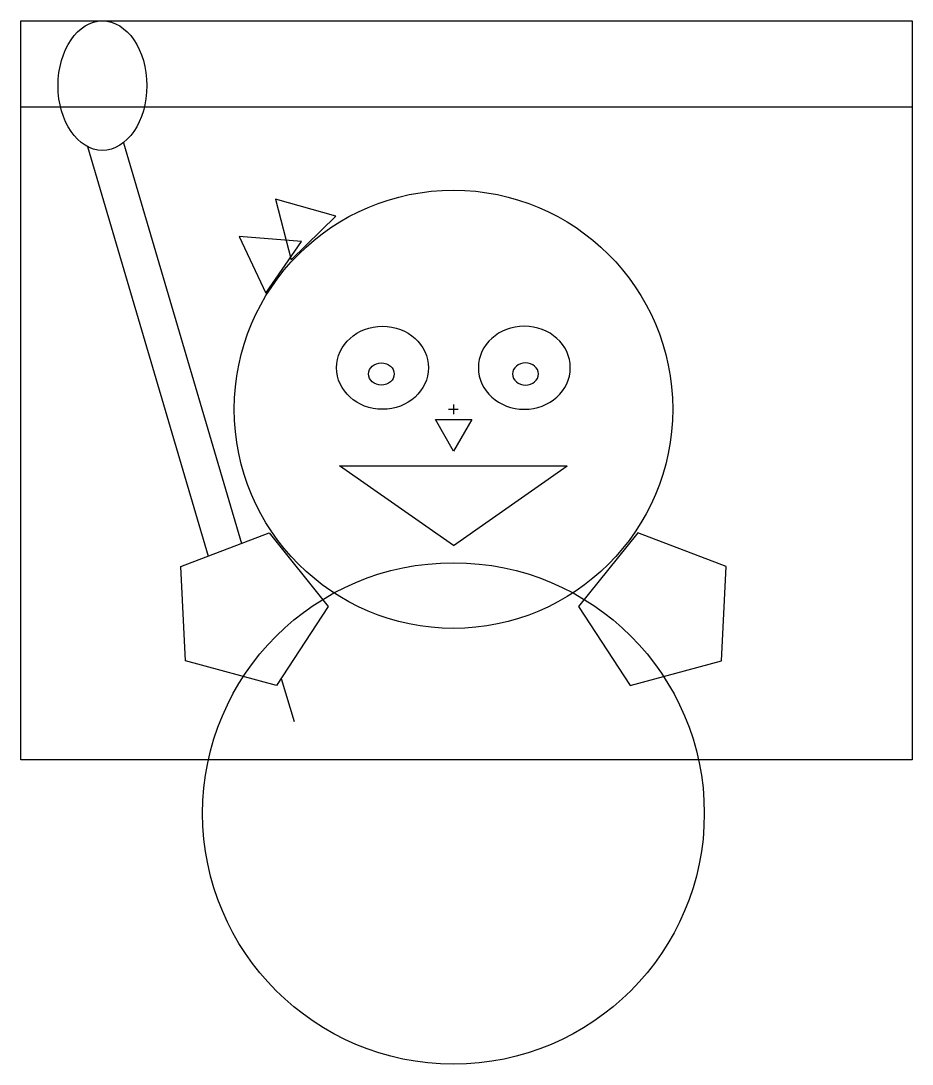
# Model space of a CAD drawing. Header units: millimetres. Extents: x -465938 to -465011, y 537 to 1622.
import ezdxf

# ---------------------------------------------------------------- set-up
doc = ezdxf.new("R2010")
doc.units = ezdxf.units.MM
picture_1 = doc.add_image_def('image1.png', size_in_pixel=(927, 769))

msp = doc.modelspace()

# ---------------------------------------------------------------- linework, layer by layer
for p, q in [((-465937.9, 1533.1), (-465010.9, 1533.1)), ((-465868.8, 1491.7), (-465743.2, 1065.4)), ((-465831.2, 1495.7), (-465708.4, 1078.7)), ((-465493, 1218.3), (-465483, 1218.3)), ((-465488, 1223.3), (-465488, 1213.3)), ((-465488, 1076.6), (-465606.5, 1159.5)), ((-465606.5, 1159.5), (-465369.6, 1159.5)), ((-465488, 1076.6), (-465369.6, 1159.5)), ((-465667.1, 938.2), (-465653.8, 893.2))]:
    msp.add_line(p, q)
for points in [[(-465656.8, 1373.7), (-465610.3, 1419.4), (-465673.2, 1436.8)], [(-465683, 1339.1), (-465645.9, 1392.9), (-465711, 1398.1)], [(-465506.8, 1207.8), (-465468.8, 1207.8), (-465487.8, 1174.8)], [(-465671.9, 930.8), (-465766.8, 956.5), (-465771.6, 1054.7), (-465679.7, 1089.6), (-465618.2, 1013)], [(-465304.1, 930.8), (-465209.3, 956.5), (-465204.5, 1054.7), (-465296.3, 1089.6), (-465357.9, 1013)]]:
    msp.add_lwpolyline(points, close=True)
for centre, radius in [((-465488, 1218.3), 228), ((-465488, 797.7), 260.9)]:
    msp.add_circle(centre, radius)
for centre, major_axis, ratio in [((-465853.1, 1555.1), (0, -67.4), 0.685329), ((-465561.8, 1261.5), (-47.8, 0), 0.9044), ((-465563, 1255), (-13.4, 0), 0.866065)]:
    msp.add_ellipse(centre, major_axis=major_axis, ratio=ratio)
at = {"extrusion": (0, 0, -1)}
for centre, major_axis, ratio in [((-465414.3, 1261.5), (47.8, 0), 0.9044), ((-465413.1, 1255), (13.4, 0), 0.866065)]:
    msp.add_ellipse(centre, major_axis=major_axis, ratio=ratio, dxfattribs=at)

# ---------------------------------------------------------------- pictures from other files: only their frames are drawn
image = msp.add_image(picture_1, insert=(-465937.9, 853.5), size_in_units=(927, 769))
image.dxf.flags = 7

doc.saveas('drawing.dxf')
